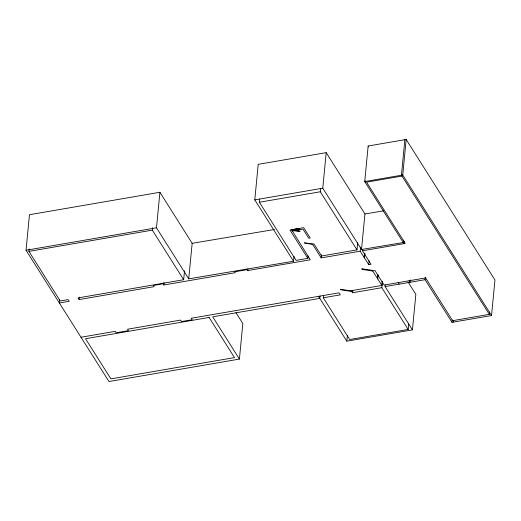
<?xml version="1.0" encoding="UTF-8"?>
<svg xmlns="http://www.w3.org/2000/svg" width="521" height="521" viewBox="0 0 521 521"><rect width="100%" height="100%" fill="white"/><g stroke="black" fill="none" stroke-linecap="round" stroke-linejoin="round"><path stroke-width="0.78" d="M235.948 312.639L242.832 323.541L239.413 359.08L108.974 381.535L26.05 250.256L29.469 214.717L159.914 192.269L192.158 243.314L188.732 278.852L293.544 261.242L294.007 256.397M59.661 299.738L59.348 302.975L69.241 301.268L68.186 299.601L60.241 300.969L28.922 251.382L29.156 248.953M291.376 229.455L310.288 259.777L247.82 270.529L247.254 269.631L234.697 271.793L235.264 272.691L163.828 284.987L163.073 283.795L153.272 285.482L154.027 286.674L79.133 299.568L79.368 297.139M79.133 299.568L78.078 297.901L183.659 279.725L152.34 230.139L152.575 227.71M188.732 278.852L156.489 227.807L159.914 192.269M163.828 284.987L164.056 282.577M183.659 279.725L184.519 270.822M247.82 270.529L247.976 268.953M293.544 261.242L254.789 199.888L258.208 164.349L326.198 152.646L364.934 213.968L361.509 249.507L403.254 242.532L403.488 240.109M308.067 255.948L307.839 258.351L296.104 260.37L259.393 202.246L259.699 199.042M292.131 230.647L292.099 230.992L302.988 229.116L308.751 238.247L310.197 237.993L303.671 227.67L289.95 230.035L307.839 258.351M369.122 260.747L368.744 264.701L360.206 251.187L321.17 257.902L312.489 244.16L313.929 243.913L321.561 255.987L357.002 249.885L320.291 191.767L320.597 188.563M361.509 249.507L322.773 188.185L326.198 152.646M321.17 257.902L321.483 254.665M320.037 295.967L319.803 298.39L212.718 316.82L239.413 359.08M408.744 323.788L408.197 329.441L349.663 339.516L323.3 297.778L323.534 295.361M408.041 281.965L415.856 294.339L412.437 329.878L346.83 341.17L347.37 335.517M408.197 329.441L381.834 287.703L352.567 292.743L352.802 290.321M357.002 249.885L357.699 242.675M403.254 242.532L364.733 181.549L368.152 146.01L406.172 139.465L494.95 280.011L491.531 315.55L451.994 322.323L425.071 279.692L425.305 277.27M365.267 182.396L365.423 180.78M360.206 251.187L360.597 247.136M368.712 264.642L371.017 264.31L362.479 250.796L362.636 249.175M364.186 257.485L364.576 253.434M364.479 257.941L364.941 253.089M377.425 278.442L377.816 274.398M377.764 278.982L378.155 274.938M352.567 292.743L351.284 290.705L381.847 285.449L382.238 281.399M381.834 287.703L382.381 282.056M412.437 329.878L385.084 286.576L385.24 284.961M401.437 175.232L404.863 139.693M381.847 285.449L372.645 270.868L374.918 270.477L384.12 285.052L425.605 277.914L452.612 320.675L489.317 314.358L401.978 176.078L402.127 174.47M491.531 315.55L402.753 175.004L406.172 139.465M362.479 250.796L403.964 243.652L404.192 241.236M410.346 279.914L410.118 282.271L409.154 280.747M451.994 322.323L452.228 319.901M453.511 322.095L453.667 320.48M489.317 314.358L489.551 311.942M403.964 243.652L405.214 243.385L366.55 182.174L401.978 176.078M254.789 199.888L322.773 188.185M364.733 181.549L402.753 175.004M259.393 202.246L320.291 191.767M26.05 250.256L156.489 227.807M28.922 251.382L152.34 230.139M80.989 337.237L115.297 331.33L116.203 332.763L128.453 330.653L127.547 329.22L180.598 320.089L181.536 321.574L192.21 319.738L191.272 318.253L339.015 292.822L340.304 294.853L323.3 297.778M385.084 286.576L425.071 279.692M192.158 243.314L274.56 229.468M364.934 213.968L383.397 210.881M368.152 146.01L368.692 146.857M398.174 282.636L399.138 284.16M299.158 228.445L299.914 229.644M293.395 229.442L294.15 230.634M318.513 296.351L346.83 341.17M293.688 230.679L299.868 231.656L300.005 231.122L293.824 230.184L293.688 230.718M304.681 242.793L304.596 243.125L312.45 244.316L312.535 243.991L304.681 242.793M340.539 289.279L340.421 289.741L351.063 291.363L351.18 290.9L340.539 289.279M362.03 268.764L361.867 269.396L372.6 271.024L372.762 270.399L362.03 268.764M298.787 228.478L292.574 229.546L293.33 230.738L299.542 229.67L298.787 228.478M209.11 317.445L85.509 338.722L110.875 378.878L234.476 357.601L209.11 317.445"/></g></svg>
